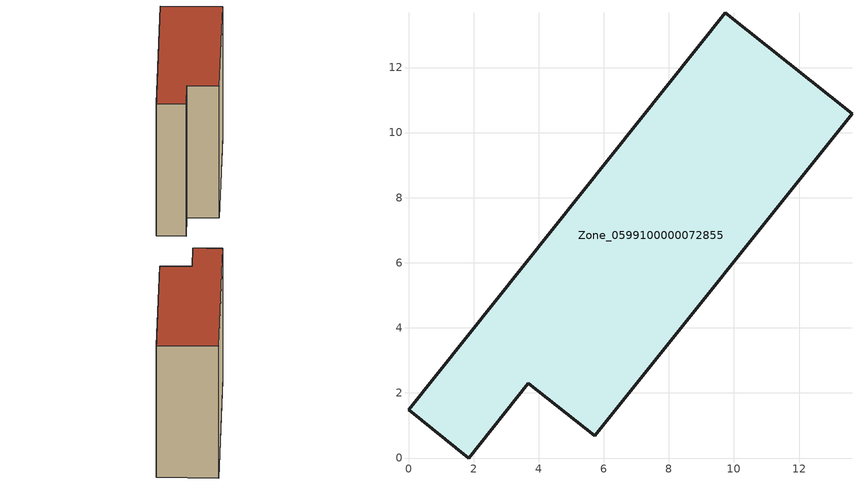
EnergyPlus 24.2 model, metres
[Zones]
Zone_0599100000072855
 floor ground (C_G): 9.73,13.68 13.63,10.58 5.72,0.69 3.68,2.3 1.85,0 0,1.49 z0
 wall outside (C_F): 13.63,10.58 9.73,13.68 0,1.49 1.85,0 3.68,2.3 5.72,0.69 13.63,10.58 z0:12.16
 roof outside (C_R): 9.73,13.68 0,1.49 1.85,0 3.68,2.3 5.72,0.69 13.63,10.58 z12.16
[BUILDING]
Pand.0599100000072855: North Axis=0; Terrain=City; Loads Convergence Tolerance Value=0.04; Temperature Convergence Tolerance Value=0.4; Solar Distribution=FullExterior; Maximum Number of Warmup Days=25; Minimum Number of Warmup Days=1
[Site:Location]
Rotterdam.The.Hague.AP_ZH_NLD Design_Conditions: Latitude=51.96; Longitude=4.45; Time Zone=1; Elevation=-4.5
[SITE:GROUNDTEMPERATURE:BUILDINGSURFACE]
18, 18, 18, 18, 18, 18, 18, 18, 18, 18, 18, 18
[MATERIAL] Thermal Absorptance=0.9; Solar Absorptance=0.7; Visible Absorptance=0.7
Name | Roughness | Thickness | Conductivity | Density | Specific Heat
G.TI.1946 | MediumSmooth | 0.15 | 1 | 540 | 1210
F.TI.1946 | Rough | 0.3 | 0.857143 | 1920 | 840
R.TI.1946 | MediumRough | 0.2 | 0.1 | 1500 | 1000
[CONSTRUCTION]
C_G: G.TI.1946
C_F: F.TI.1946
C_R: R.TI.1946
[ZONE]
Zone_0599100000072855: Type=1; Multiplier=1; Ceiling Height=Autocalculate; Volume=Autocalculate; Floor Area=autocalculate; Part of Total Floor Area=Yes
[ZONEINFILTRATION:DESIGNFLOWRATE]
Infil_Zone_0599100000072855: Zone or ZoneList or Space or SpaceList=Zone_0599100000072855; Schedule=AlwaysOn; Design Flow Rate Calculation Method=Flow/Area; Flow Rate per Floor Area=0.003; Constant Term Coefficient=1; Temperature Term Coefficient=0; Velocity Term Coefficient=0; Velocity Squared Term Coefficient=0
[HVACTEMPLATE:ZONE:IDEALLOADSAIRSYSTEM]
Zone_0599100000072855: Maximum Heating Supply Air Temperature=50; Minimum Cooling Supply Air Temperature=13; Maximum Heating Supply Air Humidity Ratio=0.0156; Minimum Cooling Supply Air Humidity Ratio=0.0077; Heating Limit=NoLimit; Cooling Limit=NoLimit; Dehumidification Control Type=ConstantSensibleHeatRatio; Cooling Sensible Heat Ratio=0.7; Dehumidification Setpoint=60; Humidification Control Type=None; Humidification Setpoint=30; Outdoor Air Method=None; Outdoor Air Flow Rate per Person=0.00944; Outdoor Air Flow Rate per Zone Floor Area=0; Outdoor Air Flow Rate per Zone=0; Demand Controlled Ventilation Type=None; Outdoor Air Economizer Type=NoEconomizer; Heat Recovery Type=None; Sensible Heat Recovery Effectiveness=0.7; Latent Heat Recovery Effectiveness=0.65
[ZONECONTROL:THERMOSTAT]
ThermostatControl_Zone_0599100000072855: Zone or ZoneList=Zone_0599100000072855; Control Type Schedule=DualSetpointControlType; Control 1=Thermostat_Zone_0599100000072855; Temperature Difference Between Cutout And Setpoint=0
[THERMOSTATSETPOINT:DUALSETPOINT]
Thermostat_Zone_0599100000072855: Heating Setpoint Temperature Schedule=HeatingSetpoint_Zone_0599100000072855; Cooling Setpoint Temperature Schedule=CoolingSetpoint_Zone_0599100000072855
[SCHEDULE:COMPACT]
HeatingSetpoint_Zone_0599100000072855: Through: 12/31, For: AllDays, Until: 24:00, 21
CoolingSetpoint_Zone_0599100000072855: Through: 12/31, For: AllDays, Until: 24:00, 24
DualSetpointControlType: Through: 12/31, For: AllDays, Until: 24:00, 4
AlwaysOn: Through: 12/31, For: AllDays, Until: 24:00, 1
